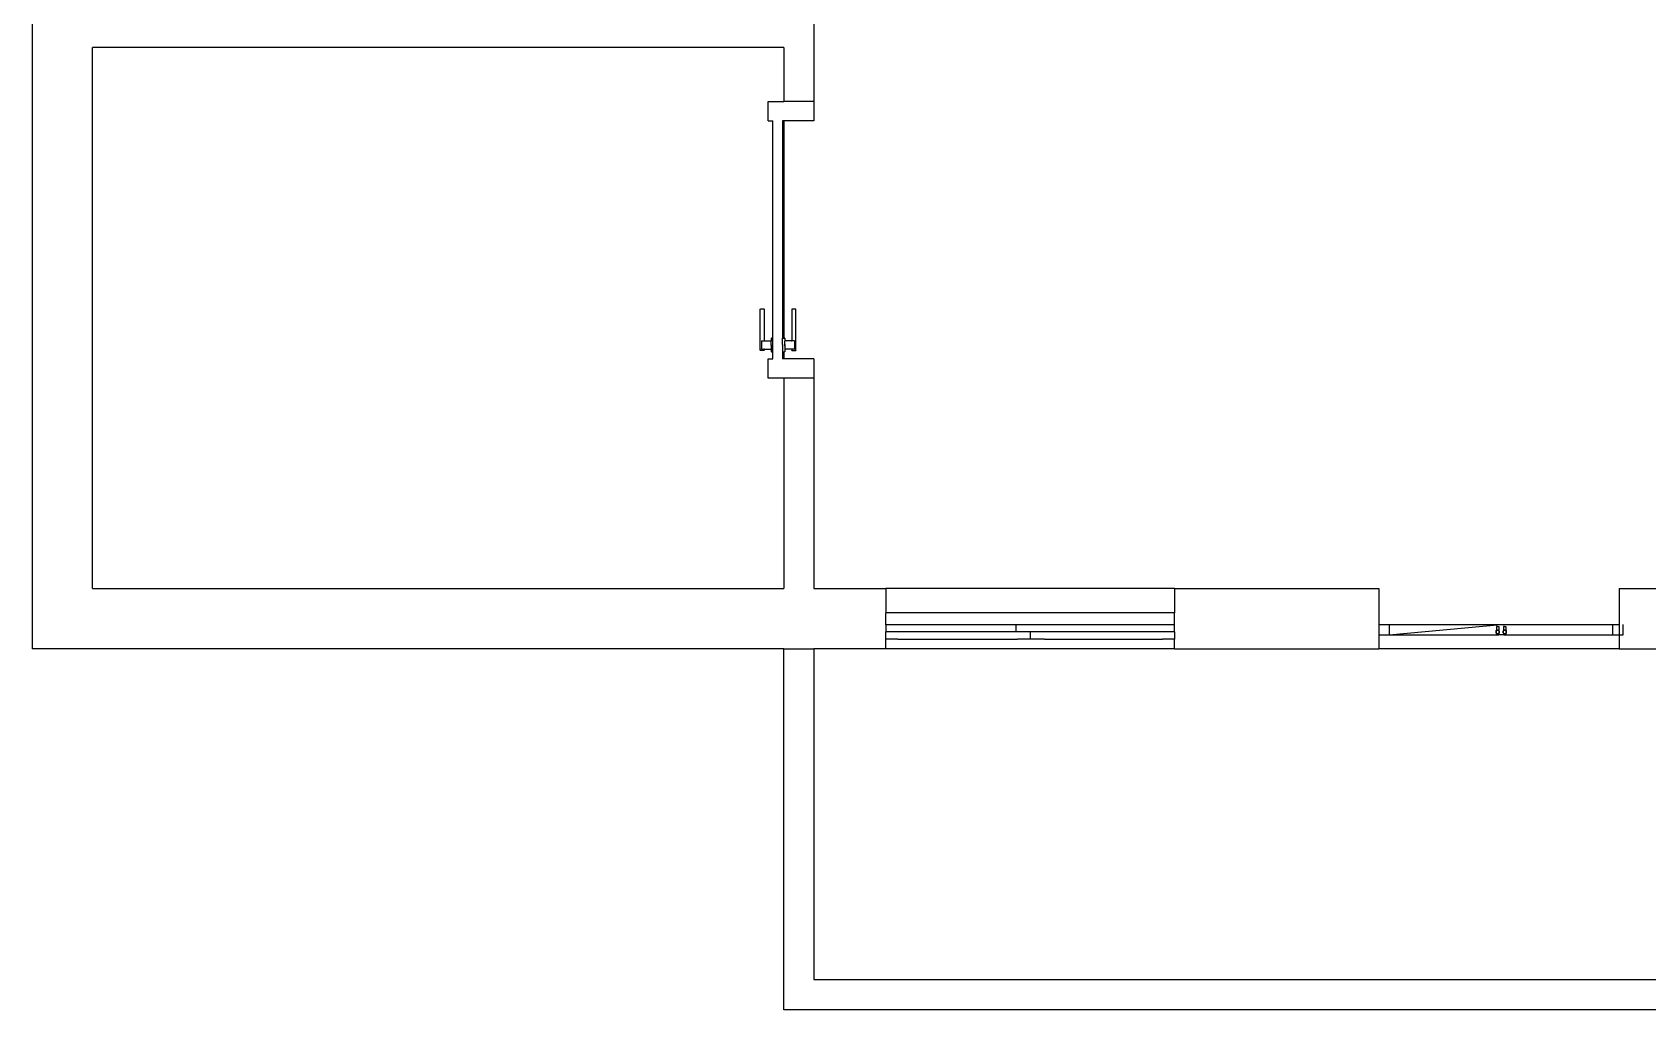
# Model space of a CAD drawing. Header units: millimetres. Extents: x -27866 to 69340, y 57830 to 119705.
# Drawn here: x 10770 to 17488, y 110955 to 115018 of the extents above; entities that cross this region are included whole.
import ezdxf

# ---------------------------------------------------------------- set-up
doc = ezdxf.new("R2010")
doc.units = ezdxf.units.MM
doc.layers.add('SectionCutEdges', color=7, linetype='Continuous')

msp = doc.modelspace()

# ---------------------------------------------------------------- linework, layer by layer
for p, q in [((13894.79975, 114649.89503), (13894.79975, 113747.09912)), ((13796.79214, 113696.5193), (13796.81119, 113866.71929)), ((13796.81119, 113866.71929), (13796.85023, 113867.01693)), ((13796.85023, 113867.01693), (13796.96463, 113867.29428)), ((13796.96463, 113867.29428), (13797.14659, 113867.53243)), ((13797.14659, 113867.53243), (13797.3837, 113867.71516)), ((13797.3837, 113867.71516), (13797.65982, 113867.83001)), ((13797.65982, 113867.83001), (13797.95612, 113867.86917)), ((13797.95612, 113867.86917), (13812.83852, 113867.8675)), ((13812.83852, 113867.8675), (13813.13481, 113867.82828)), ((13813.13481, 113867.82828), (13813.4109, 113867.71336)), ((13813.4109, 113867.71336), (13813.64798, 113867.53058)), ((13813.64798, 113867.53058), (13813.82988, 113867.29239)), ((13813.82988, 113867.29239), (13813.94422, 113867.01502)), ((13813.98319, 113866.71737), (13813.9295, 113735.57819)), ((13813.94422, 113867.01502), (13813.98319, 113866.71737)), ((13928.45659, 113866.69021), (13928.20756, 113735.43637)), ((13928.49601, 113866.9878), (13928.45659, 113866.69021)), ((13928.61075, 113867.26499), (13928.49601, 113866.9878)), ((13928.79301, 113867.5029), (13928.61075, 113867.26499)), ((13929.03035, 113867.68532), (13928.79301, 113867.5029)), ((13929.30661, 113867.79981), (13929.03035, 113867.68532)), ((13929.60296, 113867.83857), (13929.30661, 113867.79981)), ((13944.48535, 113867.81725), (13929.60296, 113867.83857)), ((13944.78159, 113867.77764), (13944.48535, 113867.81725)), ((13945.05754, 113867.66236), (13944.78159, 113867.77764)), ((13945.29438, 113867.47927), (13945.05754, 113867.66236)), ((13945.47599, 113867.24083), (13945.29438, 113867.47927)), ((13945.39569, 113696.46578), (13945.62857, 113866.66561)), ((13945.58997, 113866.96331), (13945.47599, 113867.24083)), ((13945.62857, 113866.66561), (13945.58997, 113866.96331)), ((13842.58967, 113745.96417), (13842.54941, 113734.76182)), ((13842.58967, 113745.96417), (13842.62871, 113746.26181)), ((13842.62871, 113746.26181), (13842.74311, 113746.53915)), ((13842.74311, 113746.53915), (13842.92507, 113746.7773)), ((13842.92507, 113746.7773), (13843.16218, 113746.96003)), ((13843.16218, 113746.96003), (13843.4383, 113747.07489)), ((13843.4383, 113747.07489), (13843.7346, 113747.11404)), ((13849.68967, 113747.11337), (13843.7346, 113747.11404)), ((13889.68967, 113747.09144), (13889.72574, 113747.10639)), ((13889.72574, 113747.10639), (13890.02209, 113747.14515)), ((13890.02209, 113747.14515), (13894.79975, 113747.09912)), ((13894.79975, 113747.09912), (13898.52818, 113747.13297)), ((13894.79975, 113747.09912), (13894.79975, 113746.98424)), ((13894.79975, 113746.98424), (13894.79975, 113746.80148)), ((13894.79975, 113746.80148), (13894.79975, 113746.56331)), ((13894.79975, 113746.56331), (13894.79975, 113746.28595)), ((13894.79975, 113746.28595), (13894.79975, 113745.98831)), ((13898.82442, 113747.09336), (13898.52818, 113747.13297)), ((13899.10036, 113746.97808), (13898.82442, 113747.09336)), ((13899.33721, 113746.79498), (13899.10036, 113746.97808)), ((13899.51881, 113746.55655), (13899.33721, 113746.79498)), ((13899.6328, 113746.27903), (13899.51881, 113746.55655)), ((13899.6714, 113745.98133), (13899.6328, 113746.27903)), ((13899.6714, 113745.98133), (13899.69508, 113734.77893)), ((13796.79214, 113696.5193), (13796.83111, 113696.22165)), ((13796.83111, 113696.22165), (13796.94545, 113695.94428)), ((13796.94545, 113695.94428), (13797.12735, 113695.70609)), ((13797.36443, 113695.5233), (13797.12735, 113695.70609)), ((13797.64052, 113695.40839), (13797.36443, 113695.5233)), ((13797.93681, 113695.36917), (13797.64052, 113695.40839)), ((13812.81921, 113695.3675), (13797.93681, 113695.36917)), ((13802.52039, 113734.46865), (13802.51678, 113702.26865)), ((13802.55576, 113701.97101), (13802.51678, 113702.26865)), ((13802.55943, 113734.76629), (13802.52039, 113734.46865)), ((13802.55576, 113701.97101), (13802.67009, 113701.69364)), ((13802.67382, 113735.04364), (13802.55943, 113734.76629)), ((13802.85199, 113701.45544), (13802.67009, 113701.69364)), ((13802.85578, 113735.28179), (13802.67382, 113735.04364)), ((13803.08907, 113701.27266), (13802.85199, 113701.45544)), ((13803.0929, 113735.46452), (13802.85578, 113735.28179)), ((13803.36516, 113701.15775), (13803.08907, 113701.27266)), ((13803.0929, 113735.46452), (13803.36901, 113735.57937)), ((13803.66145, 113701.11853), (13803.36516, 113701.15775)), ((13803.36901, 113735.57937), (13803.66531, 113735.61853)), ((13803.66145, 113701.11853), (13812.81985, 113701.1175)), ((13803.66531, 113735.61853), (13812.82371, 113735.6175)), ((13813.11551, 113695.40665), (13812.81921, 113695.3675)), ((13813.11615, 113701.11747), (13812.81985, 113701.1175)), ((13812.82371, 113735.6175), (13813.12001, 113735.57828)), ((13813.11551, 113695.40665), (13813.39162, 113695.52151)), ((13813.33576, 113701.15663), (13813.11615, 113701.11747)), ((13813.33961, 113735.57826), (13813.12001, 113735.57828)), ((13813.39226, 113701.15662), (13813.33576, 113701.15663)), ((13813.39611, 113735.57825), (13813.33961, 113735.57826)), ((13813.39162, 113695.52151), (13813.62874, 113695.70424)), ((13813.39226, 113701.15662), (13813.41244, 113701.11744)), ((13813.39611, 113735.57825), (13813.41631, 113735.61743)), ((13813.63321, 113735.57823), (13813.39611, 113735.57825)), ((13813.41244, 113701.11744), (13813.62935, 113701.11741)), ((13813.41631, 113735.61743), (13813.63321, 113735.57823)), ((13813.8107, 113695.94239), (13813.62874, 113695.70424)), ((13813.62935, 113701.11741), (13813.81128, 113701.11739)), ((13813.82036, 113735.5782), (13813.63321, 113735.57823)), ((13813.8107, 113695.94239), (13813.9251, 113696.21974)), ((13813.81128, 113701.11739), (13813.92564, 113701.1277)), ((13813.9295, 113735.57819), (13813.82036, 113735.5782)), ((13813.96414, 113696.51737), (13813.9251, 113696.21974)), ((13813.92564, 113701.1277), (13813.92566, 113701.27145)), ((13813.92564, 113701.1277), (13813.96465, 113701.11737)), ((13813.92564, 113701.1277), (13813.96414, 113696.51737)), ((13813.96468, 113701.34714), (13813.92566, 113701.27145)), ((13813.92568, 113701.4542), (13813.92567, 113701.38967)), ((13813.92567, 113701.38967), (13813.96468, 113701.34714)), ((13813.96471, 113701.66131), (13813.92568, 113701.4542)), ((13813.96475, 113701.96973), (13813.92571, 113701.74407)), ((13813.92571, 113701.74407), (13813.94417, 113701.69238)), ((13813.92944, 113734.99068), (13813.9479, 113735.04238)), ((13813.92944, 113734.99068), (13813.96709, 113734.76502)), ((13813.92947, 113735.28055), (13813.92948, 113735.34508)), ((13813.92947, 113735.28055), (13813.96845, 113735.07344)), ((13813.92948, 113735.34508), (13813.96849, 113735.3876)), ((13813.9295, 113735.57819), (13813.92949, 113735.46331)), ((13813.92949, 113735.46331), (13813.96849, 113735.3876)), ((13813.9295, 113735.57819), (13813.96851, 113735.61737)), ((13813.94417, 113701.69238), (13813.96471, 113701.66131)), ((13813.9479, 113735.04238), (13813.96845, 113735.07344)), ((13813.96465, 113701.11737), (13814.22933, 113701.15653)), ((13813.96468, 113701.34714), (13813.96475, 113701.96973)), ((13813.96475, 113701.96973), (13813.96468, 113701.34714)), ((13813.96709, 113734.76502), (13813.96839, 113734.46737)), ((13813.96839, 113734.46737), (13813.96849, 113735.3876)), ((13813.96849, 113735.3876), (13813.96839, 113734.46737)), ((13814.00743, 113734.76501), (13813.96839, 113734.46737)), ((13813.96851, 113735.61737), (13814.23319, 113735.57816)), ((13814.11809, 113701.69236), (13814.00375, 113701.96973)), ((13814.12182, 113735.04236), (13814.00743, 113734.76501)), ((13814.24956, 113701.45417), (13814.11809, 113701.69236)), ((13814.25335, 113735.28051), (13814.12182, 113735.04236)), ((13814.22933, 113701.15653), (13814.43884, 113701.11732)), ((13814.23319, 113735.57816), (13814.44271, 113735.61732)), ((13814.29999, 113701.45416), (13814.24956, 113701.45417)), ((13814.30378, 113735.28051), (13814.25335, 113735.28051)), ((13814.47856, 113701.27139), (13814.29999, 113701.45416)), ((13814.48238, 113735.46324), (13814.30378, 113735.28051)), ((13814.54611, 113701.15649), (13814.43884, 113701.11732)), ((13814.54996, 113735.57812), (13814.44271, 113735.61732)), ((13814.53707, 113701.27138), (13814.47856, 113701.27139)), ((13814.5409, 113735.46324), (13814.48238, 113735.46324)), ((13814.74524, 113701.15647), (13814.53707, 113701.27138)), ((13814.74909, 113735.5781), (13814.5409, 113735.46324)), ((13814.74524, 113701.15647), (13814.54611, 113701.15649)), ((13814.74909, 113735.5781), (13814.54996, 113735.57812)), ((13814.81316, 113701.15646), (13814.74524, 113701.15647)), ((13814.74524, 113701.15647), (13814.8027, 113701.11728)), ((13814.74909, 113735.5781), (13814.80657, 113735.61728)), ((13814.81701, 113735.57809), (13814.74909, 113735.5781)), ((13814.8027, 113701.11728), (13815.03144, 113701.11725)), ((13814.80657, 113735.61728), (13815.0353, 113735.61725)), ((13815.03144, 113701.11725), (13814.81316, 113701.15646)), ((13815.0353, 113735.61725), (13814.81701, 113735.57809)), ((13815.03144, 113701.11725), (13841.43985, 113701.1143)), ((13815.0353, 113735.61725), (13841.44371, 113735.6143)), ((13841.73615, 113701.15345), (13841.43985, 113701.1143)), ((13841.74001, 113735.57508), (13841.44371, 113735.6143)), ((13842.01227, 113701.2683), (13841.73615, 113701.15345)), ((13842.0161, 113735.46016), (13841.74001, 113735.57508)), ((13842.24938, 113701.45103), (13842.01227, 113701.2683)), ((13842.25317, 113735.27738), (13842.0161, 113735.46016)), ((13842.43134, 113701.68919), (13842.24938, 113701.45103)), ((13842.25317, 113735.27738), (13842.43508, 113735.03919)), ((13842.54574, 113701.96653), (13842.43134, 113701.68919)), ((13842.43508, 113735.03919), (13842.54941, 113734.76182)), ((13842.58478, 113702.26417), (13842.54574, 113701.96653)), ((13842.54574, 113701.96653), (13842.58349, 113690.76417)), ((13842.54941, 113734.76182), (13842.58838, 113734.46417)), ((13842.58349, 113690.76417), (13842.62247, 113690.46652)), ((13842.58599, 113713.07821), (13842.58478, 113702.26417)), ((13842.62501, 113713.19931), (13842.58599, 113713.07821)), ((13842.58605, 113713.62491), (13842.62509, 113713.8849)), ((13842.58605, 113713.62491), (13842.62503, 113713.36819)), ((13842.62518, 113714.70686), (13842.58615, 113714.49458)), ((13842.58615, 113714.49458), (13842.62509, 113713.8849)), ((13842.58628, 113715.62796), (13842.6253, 113715.77806)), ((13842.62518, 113714.70686), (13842.58628, 113715.62796)), ((13842.58642, 113716.9478), (13842.62544, 113717.0255)), ((13842.58642, 113716.9478), (13842.6253, 113715.77806)), ((13842.58658, 113718.36417), (13842.62574, 113719.70283)), ((13842.58658, 113718.36417), (13842.62544, 113717.0255)), ((13842.62588, 113720.95027), (13842.58674, 113719.78054)), ((13842.58674, 113719.78054), (13842.62574, 113719.70283)), ((13842.626, 113722.02147), (13842.58689, 113721.10038)), ((13842.62588, 113720.95027), (13842.58689, 113721.10038)), ((13842.58702, 113722.23376), (13842.62609, 113722.84343)), ((13842.626, 113722.02147), (13842.58702, 113722.23376)), ((13842.58711, 113723.10343), (13842.62615, 113723.36014)), ((13842.58711, 113723.10343), (13842.62609, 113722.84343)), ((13842.58717, 113723.65012), (13842.58838, 113734.46417)), ((13842.58717, 113723.65012), (13842.62617, 113723.52902)), ((13842.7368, 113690.18915), (13842.62247, 113690.46652)), ((13842.73941, 113713.47665), (13842.62501, 113713.19931)), ((13842.62503, 113713.36819), (13842.62501, 113713.19931)), ((13842.62617, 113723.52902), (13842.62615, 113723.36014)), ((13842.62617, 113723.52902), (13842.7405, 113723.25165)), ((13842.7368, 113690.18915), (13842.91871, 113689.95096)), ((13842.92137, 113713.7148), (13842.73941, 113713.47665)), ((13842.7405, 113723.25165), (13842.92241, 113723.01346)), ((13842.91871, 113689.95096), (13843.15578, 113689.76818)), ((13843.15848, 113713.89753), (13842.92137, 113713.7148)), ((13842.92241, 113723.01346), (13843.15948, 113722.83068)), ((13843.15578, 113689.76818), (13843.43187, 113689.65326)), ((13843.4346, 113714.01239), (13843.15848, 113713.89753)), ((13843.15948, 113722.83068), (13843.43557, 113722.71576)), ((13843.43187, 113689.65326), (13843.72816, 113689.61404)), ((13843.7309, 113714.05154), (13843.4346, 113714.01239)), ((13843.43557, 113722.71576), (13843.73187, 113722.67654)), ((13849.68324, 113689.61337), (13843.72816, 113689.61404)), ((13889.94342, 113689.64521), (13889.68325, 113689.68477)), ((13889.68597, 113714.04464), (13889.97685, 113714.08268)), ((13889.98866, 113722.70768), (13889.69241, 113722.74729)), ((13889.94342, 113689.64521), (13894.79975, 113689.67744)), ((13894.79975, 113690.78825), (13894.79975, 113690.49061)), ((13894.79975, 113690.49061), (13894.79975, 113690.21325)), ((13894.79975, 113690.21325), (13894.79975, 113689.97508)), ((13894.79975, 113689.97508), (13894.79975, 113689.79232)), ((13894.79975, 113689.79232), (13894.79975, 113689.67744)), ((13894.79975, 113689.67744), (13898.4495, 113689.63302)), ((13894.79975, 113689.67744), (13894.79975, 113660.89503)), ((13898.74585, 113689.67178), (13898.4495, 113689.63302)), ((13898.48294, 113714.0705), (13898.77918, 113714.03089)), ((13898.79109, 113722.73425), (13898.49474, 113722.69549)), ((13899.02211, 113689.78627), (13898.74585, 113689.67178)), ((13898.77918, 113714.03089), (13899.05513, 113713.91561)), ((13899.06735, 113722.84874), (13898.79109, 113722.73425)), ((13899.25946, 113689.96869), (13899.02211, 113689.78627)), ((13899.05513, 113713.91561), (13899.29197, 113713.73251)), ((13899.30469, 113723.03116), (13899.06735, 113722.84874)), ((13899.44171, 113690.2066), (13899.25946, 113689.96869)), ((13899.29197, 113713.73251), (13899.47357, 113713.49408)), ((13899.48695, 113723.26907), (13899.30469, 113723.03116)), ((13899.44171, 113690.2066), (13899.55646, 113690.4838)), ((13899.47357, 113713.49408), (13899.58756, 113713.21656)), ((13899.6017, 113723.54626), (13899.48695, 113723.26907)), ((13899.59587, 113690.78138), (13899.55646, 113690.4838)), ((13899.58779, 113713.38544), (13899.58756, 113713.21656)), ((13899.58756, 113713.21656), (13899.6264, 113713.09541)), ((13899.62715, 113713.6421), (13899.58779, 113713.38544)), ((13899.62834, 113714.51177), (13899.5885, 113713.90215)), ((13899.62715, 113713.6421), (13899.5885, 113713.90215)), ((13899.58962, 113714.72411), (13899.62989, 113715.64515)), ((13899.58962, 113714.72411), (13899.62834, 113714.51177)), ((13899.6317, 113716.96499), (13899.59109, 113715.79531)), ((13899.62989, 113715.64515), (13899.59109, 113715.79531)), ((13899.5928, 113717.04275), (13899.59463, 113718.38141)), ((13899.63364, 113718.38136), (13899.5928, 113717.04275)), ((13899.6317, 113716.96499), (13899.5928, 113717.04275)), ((13899.59646, 113719.72008), (13899.59463, 113718.38141)), ((13899.65021, 113701.98367), (13899.59587, 113690.78138)), ((13899.63557, 113719.79772), (13899.59646, 113719.72008)), ((13899.63364, 113718.38136), (13899.59646, 113719.72008)), ((13899.59817, 113720.96752), (13899.63738, 113721.11756)), ((13899.59817, 113720.96752), (13899.63557, 113719.79772)), ((13899.59963, 113722.03871), (13899.63893, 113722.25094)), ((13899.59963, 113722.03871), (13899.63738, 113721.11756)), ((13899.64012, 113723.12061), (13899.60076, 113722.86068)), ((13899.63893, 113722.25094), (13899.60076, 113722.86068)), ((13899.6017, 113723.54626), (13899.60146, 113723.37738)), ((13899.64012, 113723.12061), (13899.60146, 113723.37738)), ((13899.64087, 113723.66731), (13899.6017, 113723.54626)), ((13899.6264, 113713.09541), (13899.61161, 113702.28137)), ((13899.61161, 113702.28137), (13899.65021, 113701.98367)), ((13899.64087, 113723.66731), (13899.65567, 113734.48134)), ((13899.65021, 113701.98367), (13899.76419, 113701.70615)), ((13899.69508, 113734.77893), (13899.65567, 113734.48134)), ((13899.80983, 113735.05612), (13899.69508, 113734.77893)), ((13899.76419, 113701.70615), (13899.9458, 113701.46772)), ((13899.99208, 113735.29403), (13899.80983, 113735.05612)), ((13899.9458, 113701.46772), (13900.18264, 113701.28462)), ((13899.99208, 113735.29403), (13900.22943, 113735.47645)), ((13900.18264, 113701.28462), (13900.45859, 113701.16934)), ((13900.22943, 113735.47645), (13900.50569, 113735.59094)), ((13900.45859, 113701.16934), (13900.75483, 113701.12973)), ((13900.50569, 113735.59094), (13900.80204, 113735.6297)), ((13927.16322, 113701.0919), (13900.75483, 113701.12973)), ((13927.21043, 113735.59187), (13900.80204, 113735.6297)), ((13927.16322, 113701.0919), (13927.38156, 113701.13078)), ((13927.39195, 113701.09158), (13927.16322, 113701.0919)), ((13927.43916, 113735.59154), (13927.21043, 113735.59187)), ((13927.21043, 113735.59187), (13927.42865, 113735.55237)), ((13927.38156, 113701.13078), (13927.44948, 113701.13068)), ((13927.44948, 113701.13068), (13927.39195, 113701.09158)), ((13927.42865, 113735.55237), (13927.49657, 113735.55227)), ((13927.49657, 113735.55227), (13927.43916, 113735.59154)), ((13927.44948, 113701.13068), (13927.65782, 113701.24527)), ((13927.44948, 113701.13068), (13927.64861, 113701.13039)), ((13927.49657, 113735.55227), (13927.69571, 113735.55199)), ((13927.49657, 113735.55227), (13927.7046, 113735.43709)), ((13927.64861, 113701.13039), (13927.75581, 113701.09105)), ((13927.65782, 113701.24527), (13927.71633, 113701.24518)), ((13927.69571, 113735.55199), (13927.80302, 113735.59102)), ((13927.7046, 113735.43709), (13927.76311, 113735.43701)), ((13927.71633, 113701.24518), (13927.89516, 113701.42768)), ((13927.96538, 113701.12994), (13927.75581, 113701.09105)), ((13927.76311, 113735.43701), (13927.94145, 113735.25399)), ((13928.01248, 113735.55154), (13927.80302, 113735.59102)), ((13927.89516, 113701.42768), (13927.9456, 113701.42761)), ((13927.94145, 113735.25399), (13927.99188, 113735.25392)), ((13927.9456, 113701.42761), (13928.07742, 113701.66559)), ((13927.96538, 113701.12994), (13928.23001, 113701.09038)), ((13927.99188, 113735.25392), (13928.12305, 113735.01556)), ((13928.01248, 113735.55154), (13928.27721, 113735.59034)), ((13928.07742, 113701.66559), (13928.19216, 113701.94279)), ((13928.12305, 113735.01556), (13928.23704, 113734.73804)), ((13928.20756, 113735.43637), (13928.23704, 113734.73804)), ((13928.23001, 113701.09038), (13928.22371, 113696.49038)), ((13928.22371, 113696.49038), (13928.26231, 113696.19268)), ((13928.23001, 113701.09038), (13928.23022, 113701.24445)), ((13928.37821, 113701.12935), (13928.23001, 113701.09038)), ((13928.23032, 113701.32015), (13928.23022, 113701.24445)), ((13928.23032, 113701.32015), (13928.23117, 113701.94273)), ((13928.23117, 113701.94273), (13928.23032, 113701.32015)), ((13928.26939, 113701.36261), (13928.23032, 113701.32015)), ((13928.23075, 113701.63431), (13928.23047, 113701.4272)), ((13928.23047, 113701.4272), (13928.26939, 113701.36261)), ((13928.25134, 113701.66535), (13928.23075, 113701.63431)), ((13928.23117, 113701.94273), (13928.26987, 113701.71701)), ((13928.23704, 113734.73804), (13928.27564, 113734.44034)), ((13928.26987, 113701.71701), (13928.25134, 113701.66535)), ((13928.3763, 113695.91516), (13928.26231, 113696.19268)), ((13928.27564, 113734.44034), (13928.2769, 113735.36057)), ((13928.2769, 113735.36057), (13928.27564, 113734.44034)), ((13928.31622, 113735.59029), (13928.27721, 113735.59034)), ((13928.42531, 113735.55094), (13928.31622, 113735.59029)), ((13928.3763, 113695.91516), (13928.5579, 113695.67673)), ((13928.37821, 113701.12935), (13928.56531, 113701.0899)), ((13928.42531, 113735.55094), (13928.61251, 113735.58986)), ((13928.79475, 113695.49363), (13928.5579, 113695.67673)), ((13928.56531, 113701.0899), (13928.78221, 113701.08958)), ((13928.61251, 113735.58986), (13928.82942, 113735.58955)), ((13928.80246, 113701.12874), (13928.78221, 113701.08958)), ((13929.07069, 113695.37835), (13928.79475, 113695.49363)), ((13928.85895, 113701.12866), (13928.80246, 113701.12874)), ((13928.84956, 113735.55034), (13928.82942, 113735.58955)), ((13928.90605, 113735.55026), (13928.84956, 113735.55034)), ((13928.85895, 113701.12866), (13929.07851, 113701.08916)), ((13928.90605, 113735.55026), (13929.12571, 113735.58913)), ((13929.07069, 113695.37835), (13929.36694, 113695.33874)), ((13929.3748, 113701.08874), (13929.07851, 113701.08916)), ((13929.42201, 113735.5887), (13929.12571, 113735.58913)), ((13929.36694, 113695.33874), (13944.24932, 113695.31742)), ((13938.5332, 113701.07562), (13929.3748, 113701.08874)), ((13938.5804, 113735.57558), (13929.42201, 113735.5887)), ((13938.5332, 113701.07562), (13938.82954, 113701.11438)), ((13938.87664, 113735.53597), (13938.5804, 113735.57558)), ((13938.82954, 113701.11438), (13939.10581, 113701.22887)), ((13939.15259, 113735.42069), (13938.87664, 113735.53597)), ((13939.10581, 113701.22887), (13939.34315, 113701.41128)), ((13939.15259, 113735.42069), (13939.38943, 113735.2376)), ((13939.34315, 113701.41128), (13939.52541, 113701.6492)), ((13939.38943, 113735.2376), (13939.57104, 113734.99916)), ((13939.64015, 113701.92639), (13939.52541, 113701.6492)), ((13939.57104, 113734.99916), (13939.68503, 113734.72164)), ((13939.64015, 113701.92639), (13939.67957, 113702.22398)), ((13939.72363, 113734.42394), (13939.67957, 113702.22398)), ((13939.68503, 113734.72164), (13939.72363, 113734.42394)), ((13944.24932, 113695.31742), (13944.54567, 113695.35618)), ((13944.54567, 113695.35618), (13944.82193, 113695.47067)), ((13944.82193, 113695.47067), (13945.05928, 113695.65309)), ((13945.24153, 113695.891), (13945.05928, 113695.65309)), ((13945.35628, 113696.1682), (13945.24153, 113695.891)), ((13945.39569, 113696.46578), (13945.35628, 113696.1682)), ((15519.79975, 112705.38105), (14319.79975, 112705.38105)), ((15519.79975, 112605.38105), (14319.79975, 112605.38105)), ((15519.79975, 112555.38105), (14859.79975, 112555.38105)), ((16369.79975, 112556.98105), (16413.48775, 112556.98105)), ((16413.48775, 112556.98105), (16877.67275, 112556.98105)), ((16413.48775, 112556.98105), (16413.48775, 112513.29305)), ((16413.48775, 112513.29305), (16877.67275, 112556.98105)), ((16858.35116, 112531.06666), (16857.07498, 112529.40351)), ((16859.32579, 112531.81452), (16858.35116, 112531.06666)), ((16859.32579, 112548.23492), (16859.48607, 112548.23492)), ((16859.32579, 112548.23492), (16859.32579, 112531.81452)), ((16859.48607, 112531.93751), (16859.32579, 112531.81452)), ((16859.32579, 112531.81452), (16859.32579, 112530.17643)), ((16859.95597, 112548.23492), (16859.48607, 112548.23492)), ((16859.95597, 112532.29808), (16859.48607, 112531.93751)), ((16859.95597, 112548.23492), (16860.70348, 112548.23492)), ((16860.01431, 112532.34284), (16859.95597, 112532.29808)), ((16860.70348, 112532.6283), (16860.01431, 112532.34284)), ((16860.70348, 112548.23492), (16861.67765, 112548.23492)), ((16861.67765, 112533.03182), (16860.70348, 112532.6283)), ((16861.67765, 112548.23492), (16862.81209, 112548.23492)), ((16861.95108, 112533.14508), (16861.67765, 112533.03182)), ((16862.81209, 112533.25843), (16861.95108, 112533.14508)), ((16864.0295, 112548.23492), (16862.81209, 112548.23492)), ((16864.0295, 112533.41871), (16862.81209, 112533.25843)), ((16865.24691, 112548.23492), (16864.0295, 112548.23492)), ((16865.24691, 112533.25843), (16864.0295, 112533.41871)), ((16865.24691, 112548.23492), (16866.38136, 112548.23492)), ((16866.10792, 112533.14508), (16865.24691, 112533.25843)), ((16866.38136, 112533.03182), (16866.10792, 112533.14508)), ((16866.38136, 112548.23492), (16867.35553, 112548.23492)), ((16867.35553, 112532.6283), (16866.38136, 112533.03182)), ((16867.35553, 112548.23492), (16868.10304, 112548.23492)), ((16868.0447, 112532.34284), (16867.35553, 112532.6283)), ((16868.10304, 112532.29808), (16868.0447, 112532.34284)), ((16868.10304, 112548.23492), (16868.57294, 112548.23492)), ((16868.57294, 112531.93751), (16868.10304, 112532.29808)), ((16868.73322, 112548.23492), (16868.57294, 112548.23492)), ((16868.73322, 112531.81452), (16868.57294, 112531.93751)), ((16868.73322, 112548.23492), (16868.73322, 112531.81452)), ((16869.70785, 112531.06666), (16868.73322, 112531.81452)), ((16868.73322, 112531.81452), (16868.73322, 112530.17643)), ((16870.98403, 112529.40351), (16869.70785, 112531.06666)), ((16877.67275, 112556.98105), (17341.85775, 112556.98105)), ((16887.69905, 112531.06666), (16886.42287, 112529.40351)), ((16888.67368, 112531.81452), (16887.69905, 112531.06666)), ((16888.67368, 112548.23492), (16888.83396, 112548.23492)), ((16888.67368, 112548.23492), (16888.67368, 112531.81452)), ((16888.83396, 112531.93751), (16888.67368, 112531.81452)), ((16888.67368, 112531.81452), (16888.67368, 112530.17643)), ((16889.30386, 112548.23492), (16888.83396, 112548.23492)), ((16889.30386, 112532.29808), (16888.83396, 112531.93751)), ((16889.30386, 112548.23492), (16890.05137, 112548.23492)), ((16889.3622, 112532.34284), (16889.30386, 112532.29808)), ((16890.05137, 112532.6283), (16889.3622, 112532.34284)), ((16890.05137, 112548.23492), (16891.02554, 112548.23492)), ((16891.02554, 112533.03182), (16890.05137, 112532.6283)), ((16891.02554, 112548.23492), (16892.15998, 112548.23492)), ((16891.29897, 112533.14508), (16891.02554, 112533.03182)), ((16892.15998, 112533.25843), (16891.29897, 112533.14508)), ((16893.37739, 112548.23492), (16892.15998, 112548.23492)), ((16893.37739, 112533.41871), (16892.15998, 112533.25843)), ((16894.5948, 112548.23492), (16893.37739, 112548.23492)), ((16894.5948, 112533.25843), (16893.37739, 112533.41871)), ((16894.5948, 112548.23492), (16895.72925, 112548.23492)), ((16895.45581, 112533.14508), (16894.5948, 112533.25843)), ((16895.72925, 112533.03182), (16895.45581, 112533.14508)), ((16895.72925, 112548.23492), (16896.70342, 112548.23492)), ((16896.70342, 112532.6283), (16895.72925, 112533.03182)), ((16896.70342, 112548.23492), (16897.45093, 112548.23492)), ((16897.39259, 112532.34284), (16896.70342, 112532.6283)), ((16897.45093, 112532.29808), (16897.39259, 112532.34284)), ((16897.45093, 112548.23492), (16897.92083, 112548.23492)), ((16897.92083, 112531.93751), (16897.45093, 112532.29808)), ((16898.08111, 112548.23492), (16897.92083, 112548.23492)), ((16898.08111, 112531.81452), (16897.92083, 112531.93751)), ((16898.08111, 112548.23492), (16898.08111, 112531.81452)), ((16899.05574, 112531.06666), (16898.08111, 112531.81452)), ((16898.08111, 112531.81452), (16898.08111, 112530.17643)), ((16900.33192, 112529.40351), (16899.05574, 112531.06666)), ((17341.85775, 112556.98105), (17369.79975, 112556.98105)), ((17341.85775, 112556.98105), (17341.85775, 112513.29305)), ((17385.54575, 112513.29305), (17385.54575, 112556.98105)), ((14859.79975, 112525.38105), (14319.79975, 112525.38105)), ((14369.79975, 112495.38105), (14867.01089, 112495.38105)), ((14979.79975, 112495.38105), (15469.79975, 112495.38105)), ((16856.27274, 112527.46673), (16855.99911, 112525.38831)), ((16855.99911, 112525.38831), (16856.27274, 112523.3099)), ((16857.07498, 112529.40351), (16856.27274, 112527.46673)), ((16856.27274, 112523.3099), (16857.07498, 112521.37312)), ((16857.07498, 112521.37312), (16858.35116, 112519.70997)), ((16858.35116, 112519.70997), (16859.32579, 112518.9621)), ((16859.32579, 112520.6002), (16859.32579, 112518.9621)), ((16859.32579, 112518.9621), (16859.32579, 112513.29305)), ((16859.32579, 112518.9621), (16859.48607, 112518.83912)), ((16859.48607, 112518.83912), (16859.95597, 112518.47855)), ((16859.95597, 112518.47855), (16860.01431, 112518.43379)), ((16860.01431, 112518.43379), (16860.70348, 112518.14832)), ((16860.70348, 112518.14832), (16861.67765, 112517.74481)), ((16861.67765, 112517.74481), (16861.95108, 112517.63155)), ((16861.95108, 112517.63155), (16862.81209, 112517.51819)), ((16862.81209, 112517.51819), (16864.0295, 112517.35792)), ((16864.0295, 112517.35792), (16865.24691, 112517.51819)), ((16865.24691, 112517.51819), (16866.10792, 112517.63155)), ((16866.10792, 112517.63155), (16866.38136, 112517.74481)), ((16866.38136, 112517.74481), (16867.35553, 112518.14832)), ((16867.35553, 112518.14832), (16868.0447, 112518.43379)), ((16868.0447, 112518.43379), (16868.10304, 112518.47855)), ((16868.10304, 112518.47855), (16868.57294, 112518.83912)), ((16868.57294, 112518.83912), (16868.73322, 112518.9621)), ((16868.73322, 112520.6002), (16868.73322, 112518.9621)), ((16868.73322, 112518.9621), (16869.70785, 112519.70997)), ((16868.73322, 112518.9621), (16868.73322, 112513.29305)), ((16869.70785, 112519.70997), (16870.98403, 112521.37312)), ((16871.78627, 112527.46673), (16870.98403, 112529.40351)), ((16870.98403, 112521.37312), (16871.78627, 112523.3099)), ((16872.0599, 112525.38831), (16871.78627, 112527.46673)), ((16871.78627, 112523.3099), (16872.0599, 112525.38831)), ((16885.62063, 112527.46673), (16885.347, 112525.38831)), ((16885.347, 112525.38831), (16885.62063, 112523.3099)), ((16886.42287, 112529.40351), (16885.62063, 112527.46673)), ((16885.62063, 112523.3099), (16886.42287, 112521.37312)), ((16886.42287, 112521.37312), (16887.69905, 112519.70997)), ((16887.69905, 112519.70997), (16888.67368, 112518.9621)), ((16888.67368, 112520.6002), (16888.67368, 112518.9621)), ((16888.67368, 112518.9621), (16888.67368, 112513.29305)), ((16888.67368, 112518.9621), (16888.83396, 112518.83912)), ((16888.83396, 112518.83912), (16889.30386, 112518.47855)), ((16889.30386, 112518.47855), (16889.3622, 112518.43379)), ((16889.3622, 112518.43379), (16890.05137, 112518.14832)), ((16890.05137, 112518.14832), (16891.02554, 112517.74481)), ((16891.02554, 112517.74481), (16891.29897, 112517.63155)), ((16891.29897, 112517.63155), (16892.15998, 112517.51819)), ((16892.15998, 112517.51819), (16893.37739, 112517.35792)), ((16893.37739, 112517.35792), (16894.5948, 112517.51819)), ((16894.5948, 112517.51819), (16895.45581, 112517.63155)), ((16895.45581, 112517.63155), (16895.72925, 112517.74481)), ((16895.72925, 112517.74481), (16896.70342, 112518.14832)), ((16896.70342, 112518.14832), (16897.39259, 112518.43379)), ((16897.39259, 112518.43379), (16897.45093, 112518.47855)), ((16897.45093, 112518.47855), (16897.92083, 112518.83912)), ((16897.92083, 112518.83912), (16898.08111, 112518.9621)), ((16898.08111, 112520.6002), (16898.08111, 112518.9621)), ((16898.08111, 112518.9621), (16899.05574, 112519.70997)), ((16898.08111, 112518.9621), (16898.08111, 112513.29305)), ((16899.05574, 112519.70997), (16900.33192, 112521.37312)), ((16901.13416, 112527.46673), (16900.33192, 112529.40351)), ((16900.33192, 112521.37312), (16901.13416, 112523.3099)), ((16901.40779, 112525.38831), (16901.13416, 112527.46673)), ((16901.13416, 112523.3099), (16901.40779, 112525.38831)), ((17369.79975, 112513.29305), (17385.54575, 112513.29305)), ((13894.79975, 110955.38105), (13894.79975, 112455.38105)), ((14019.79975, 112455.38105), (14019.79975, 111080.38105)), ((15519.79975, 112455.38105), (14319.79975, 112455.38105)), ((17369.79975, 112455.38105), (16369.79975, 112455.38105)), ((14019.79975, 111080.38105), (17769.79975, 111080.38105)), ((17894.79975, 110955.38105), (13894.79975, 110955.38105))]:
    msp.add_line(p, q)
at = {"layer": 'SectionCutEdges'}
for p, q in [((10769.79975, 117255.38105), (10769.79975, 112455.38105)), ((14019.79975, 115305.38105), (14019.79975, 114730.38105)), ((11019.79975, 112705.38105), (11019.79975, 114955.38105)), ((13894.79975, 114955.38105), (11019.79975, 114955.38105)), ((13894.79975, 114955.38105), (13894.79975, 114730.39503)), ((13829.79074, 114649.90231), (13829.79975, 114730.40231)), ((13829.79975, 114730.40231), (13894.79975, 114730.39503)), ((14019.79975, 114730.38105), (13894.79975, 114730.39503)), ((14019.79975, 114730.38105), (14019.79074, 114649.88104)), ((13829.79074, 114649.90231), (13849.79074, 114649.90007)), ((13849.68967, 113747.11337), (13849.79074, 114649.90007)), ((13889.79074, 114649.89559), (13889.68967, 113747.09144)), ((13894.79975, 114649.89503), (13889.79074, 114649.89559)), ((14019.79074, 114649.88104), (13894.79975, 114649.89503)), ((13849.68337, 113690.76337), (13849.68955, 113745.96337)), ((13849.68955, 113745.96337), (13849.68958, 113746.26102)), ((13849.68958, 113746.26102), (13849.68961, 113746.53837)), ((13849.68961, 113746.53837), (13849.68964, 113746.77655)), ((13849.68964, 113746.77655), (13849.68966, 113746.9593)), ((13849.68966, 113746.9593), (13849.68967, 113747.07419)), ((13849.68967, 113747.07419), (13849.68967, 113747.11337)), ((13889.68961, 113746.57063), (13889.68959, 113746.32852)), ((13889.68959, 113746.32852), (13889.72463, 113746.29322)), ((13889.68964, 113746.8088), (13889.68961, 113746.57063)), ((13889.68966, 113746.99156), (13889.68964, 113746.8088)), ((13889.68967, 113747.09144), (13889.68966, 113746.99156)), ((13889.69241, 113722.74729), (13889.72463, 113746.29322)), ((13849.68002, 113660.90008), (13849.68324, 113689.61337)), ((13849.68324, 113689.65256), (13849.68325, 113689.76745)), ((13849.68324, 113689.61337), (13849.68324, 113689.65256)), ((13849.68325, 113689.76745), (13849.68327, 113689.9502)), ((13849.68327, 113689.9502), (13849.6833, 113690.18837)), ((13849.6833, 113690.18837), (13849.68333, 113690.46573)), ((13849.68333, 113690.46573), (13849.68337, 113690.76337)), ((13889.68325, 113689.68477), (13889.68002, 113660.89561)), ((13889.68326, 113689.79965), (13889.68325, 113689.68477)), ((13889.68328, 113689.98241), (13889.68326, 113689.79965)), ((13889.68331, 113690.22058), (13889.68328, 113689.98241)), ((13889.68334, 113690.49794), (13889.68331, 113690.22058)), ((13889.68597, 113714.04464), (13889.68334, 113690.5331)), ((13889.68334, 113690.5331), (13889.68334, 113690.49794)), ((13889.68599, 113714.19255), (13889.68597, 113714.04464)), ((13889.68604, 113714.62719), (13889.68599, 113714.19255)), ((13889.68611, 113715.31862), (13889.68604, 113714.62719)), ((13889.68622, 113716.21977), (13889.68611, 113715.31862)), ((13889.68633, 113717.26927), (13889.68622, 113716.21977)), ((13889.68646, 113718.3956), (13889.68633, 113717.26927)), ((13889.68646, 113718.3956), (13889.688, 113719.52199)), ((13889.68944, 113720.57161), (13889.688, 113719.52199)), ((13889.68944, 113720.57161), (13889.69067, 113721.47295)), ((13889.69162, 113722.16456), (13889.69067, 113721.47295)), ((13889.69162, 113722.16456), (13889.69221, 113722.59933)), ((13889.69221, 113722.59933), (13889.69241, 113722.74729)), ((13829.67101, 113580.40232), (13829.68002, 113660.90232)), ((13829.68002, 113660.90232), (13849.68002, 113660.90008)), ((13894.79975, 113660.89503), (13889.68002, 113660.89561)), ((14019.68002, 113660.88105), (13894.79975, 113660.89503)), ((14019.68002, 113660.88105), (14019.79975, 113580.38105)), ((13894.79975, 113580.38105), (13829.67101, 113580.40232)), ((14019.79975, 113580.38105), (13894.79975, 113580.38105)), ((13894.79975, 113580.38105), (13894.79975, 112705.38105)), ((14019.79975, 113580.38105), (14019.79975, 112705.38105)), ((11019.79975, 112705.38105), (13894.79975, 112705.38105)), ((14019.79975, 112705.38105), (14319.79975, 112705.38105)), ((14319.79975, 112705.38105), (14319.79975, 112605.38105)), ((15519.79975, 112705.38105), (16369.79975, 112705.38105)), ((15519.79975, 112705.38105), (15519.79975, 112605.38105)), ((16369.79975, 112705.38105), (16369.79975, 112556.98105)), ((17369.79975, 112705.38105), (17769.79975, 112705.38105)), ((17369.79975, 112705.38105), (17369.79975, 112556.98105)), ((14319.79975, 112555.38105), (14319.79975, 112605.38105)), ((15519.79975, 112555.38105), (15519.79975, 112605.38105)), ((14319.79975, 112555.38105), (14319.79975, 112525.38105)), ((14859.79975, 112555.38105), (14319.79975, 112555.38105)), ((14859.79975, 112555.38105), (14859.79975, 112525.38105)), ((15519.79975, 112525.38105), (15519.79975, 112555.38105)), ((16369.79975, 112556.98105), (16369.79975, 112513.29305)), ((16859.95597, 112530.65998), (16859.48607, 112530.29941)), ((16860.66971, 112531.20765), (16859.95597, 112530.65998)), ((16860.70348, 112531.22164), (16860.66971, 112531.20765)), ((16861.67765, 112531.62515), (16860.70348, 112531.22164)), ((16862.29034, 112531.87894), (16861.67765, 112531.62515)), ((16862.81209, 112531.94763), (16862.29034, 112531.87894)), ((16864.0295, 112532.1079), (16862.81209, 112531.94763)), ((16865.24691, 112531.94763), (16864.0295, 112532.1079)), ((16865.76866, 112531.87894), (16865.24691, 112531.94763)), ((16866.38136, 112531.62515), (16865.76866, 112531.87894)), ((16867.35553, 112531.22164), (16866.38136, 112531.62515)), ((16867.3893, 112531.20765), (16867.35553, 112531.22164)), ((16868.10304, 112530.65998), (16867.3893, 112531.20765)), ((16868.57294, 112530.29941), (16868.10304, 112530.65998)), ((16889.30386, 112530.65998), (16888.83396, 112530.29941)), ((16890.0176, 112531.20765), (16889.30386, 112530.65998)), ((16890.05137, 112531.22164), (16890.0176, 112531.20765)), ((16891.02554, 112531.62515), (16890.05137, 112531.22164)), ((16891.63824, 112531.87894), (16891.02554, 112531.62515)), ((16892.15998, 112531.94763), (16891.63824, 112531.87894)), ((16893.37739, 112532.1079), (16892.15998, 112531.94763)), ((16894.5948, 112531.94763), (16893.37739, 112532.1079)), ((16895.11655, 112531.87894), (16894.5948, 112531.94763)), ((16895.72925, 112531.62515), (16895.11655, 112531.87894)), ((16896.70342, 112531.22164), (16895.72925, 112531.62515)), ((16896.73719, 112531.20765), (16896.70342, 112531.22164)), ((16897.45093, 112530.65998), (16896.73719, 112531.20765)), ((16897.92083, 112530.29941), (16897.45093, 112530.65998)), ((17369.79975, 112556.98105), (17369.79975, 112513.29305)), ((14319.79975, 112495.38105), (14319.79975, 112525.38105)), ((14319.79975, 112455.38105), (14319.79975, 112495.38105)), ((14369.79975, 112495.38105), (14319.79975, 112495.38105)), ((14919.79975, 112525.38105), (14859.79975, 112525.38105)), ((14919.79975, 112495.38105), (14867.01089, 112495.38105)), ((14919.79975, 112525.38105), (14919.79975, 112495.38105)), ((15519.79975, 112525.38105), (14919.79975, 112525.38105)), ((14979.79975, 112495.38105), (14919.79975, 112495.38105)), ((15519.79975, 112495.38105), (15469.79975, 112495.38105)), ((15519.79975, 112525.38105), (15519.79975, 112495.38105)), ((15519.79975, 112455.38105), (15519.79975, 112495.38105)), ((16369.79975, 112513.29305), (16413.48775, 112513.29305)), ((16369.79975, 112513.29305), (16369.79975, 112455.38105)), ((16413.48775, 112513.29305), (16859.32579, 112513.29305)), ((16857.53888, 112527.12747), (16857.30991, 112525.38831)), ((16857.30991, 112525.38831), (16857.53888, 112523.64916)), ((16858.21017, 112528.74811), (16857.53888, 112527.12747)), ((16857.53888, 112523.64916), (16858.21017, 112522.02852)), ((16859.27804, 112530.13978), (16858.21017, 112528.74811)), ((16858.21017, 112522.02852), (16859.27804, 112520.63685)), ((16859.32579, 112530.17643), (16859.27804, 112530.13978)), ((16859.27804, 112520.63685), (16859.32579, 112520.6002)), ((16859.48607, 112530.29941), (16859.32579, 112530.17643)), ((16859.32579, 112520.6002), (16859.48607, 112520.47722)), ((16859.48607, 112513.29305), (16859.32579, 112513.29305)), ((16859.48607, 112520.47722), (16859.95597, 112520.11665)), ((16859.95597, 112513.29305), (16859.48607, 112513.29305)), ((16859.95597, 112520.11665), (16860.66971, 112519.56898)), ((16860.70348, 112513.29305), (16859.95597, 112513.29305)), ((16860.66971, 112519.56898), (16860.70348, 112519.55499)), ((16860.70348, 112519.55499), (16861.67765, 112519.15148)), ((16860.70348, 112513.29305), (16861.67765, 112513.29305)), ((16861.67765, 112519.15148), (16862.29034, 112518.89769)), ((16861.67765, 112513.29305), (16862.81209, 112513.29305)), ((16862.29034, 112518.89769), (16862.81209, 112518.829)), ((16862.81209, 112518.829), (16864.0295, 112518.66872)), ((16864.0295, 112513.29305), (16862.81209, 112513.29305)), ((16864.0295, 112518.66872), (16865.24691, 112518.829)), ((16865.24691, 112513.29305), (16864.0295, 112513.29305)), ((16865.24691, 112518.829), (16865.76866, 112518.89769)), ((16865.24691, 112513.29305), (16866.38136, 112513.29305)), ((16865.76866, 112518.89769), (16866.38136, 112519.15148)), ((16866.38136, 112519.15148), (16867.35553, 112519.55499)), ((16866.38136, 112513.29305), (16867.35553, 112513.29305)), ((16867.35553, 112519.55499), (16867.3893, 112519.56898)), ((16867.35553, 112513.29305), (16868.10304, 112513.29305)), ((16867.3893, 112519.56898), (16868.10304, 112520.11665)), ((16868.10304, 112520.11665), (16868.57294, 112520.47722)), ((16868.10304, 112513.29305), (16868.57294, 112513.29305)), ((16868.73322, 112530.17643), (16868.57294, 112530.29941)), ((16868.57294, 112520.47722), (16868.73322, 112520.6002)), ((16868.73322, 112513.29305), (16868.57294, 112513.29305)), ((16868.78097, 112530.13978), (16868.73322, 112530.17643)), ((16868.73322, 112520.6002), (16868.78097, 112520.63685)), ((16888.67368, 112513.29305), (16868.73322, 112513.29305)), ((16869.84884, 112528.74811), (16868.78097, 112530.13978)), ((16868.78097, 112520.63685), (16869.84884, 112522.02852)), ((16870.52013, 112527.12747), (16869.84884, 112528.74811)), ((16869.84884, 112522.02852), (16870.52013, 112523.64916)), ((16870.74909, 112525.38831), (16870.52013, 112527.12747)), ((16870.52013, 112523.64916), (16870.74909, 112525.38831)), ((16886.88677, 112527.12747), (16886.6578, 112525.38831)), ((16886.6578, 112525.38831), (16886.88677, 112523.64916)), ((16887.55806, 112528.74811), (16886.88677, 112527.12747)), ((16886.88677, 112523.64916), (16887.55806, 112522.02852)), ((16888.62593, 112530.13978), (16887.55806, 112528.74811)), ((16887.55806, 112522.02852), (16888.62593, 112520.63685)), ((16888.67368, 112530.17643), (16888.62593, 112530.13978)), ((16888.62593, 112520.63685), (16888.67368, 112520.6002)), ((16888.83396, 112530.29941), (16888.67368, 112530.17643)), ((16888.67368, 112520.6002), (16888.83396, 112520.47722)), ((16888.83396, 112513.29305), (16888.67368, 112513.29305)), ((16888.83396, 112520.47722), (16889.30386, 112520.11665)), ((16889.30386, 112513.29305), (16888.83396, 112513.29305)), ((16889.30386, 112520.11665), (16890.0176, 112519.56898)), ((16890.05137, 112513.29305), (16889.30386, 112513.29305)), ((16890.0176, 112519.56898), (16890.05137, 112519.55499)), ((16890.05137, 112519.55499), (16891.02554, 112519.15148)), ((16890.05137, 112513.29305), (16891.02554, 112513.29305)), ((16891.02554, 112519.15148), (16891.63824, 112518.89769)), ((16891.02554, 112513.29305), (16892.15998, 112513.29305)), ((16891.63824, 112518.89769), (16892.15998, 112518.829)), ((16892.15998, 112518.829), (16893.37739, 112518.66872)), ((16893.37739, 112513.29305), (16892.15998, 112513.29305)), ((16893.37739, 112518.66872), (16894.5948, 112518.829)), ((16894.5948, 112513.29305), (16893.37739, 112513.29305)), ((16894.5948, 112518.829), (16895.11655, 112518.89769)), ((16894.5948, 112513.29305), (16895.72925, 112513.29305)), ((16895.11655, 112518.89769), (16895.72925, 112519.15148)), ((16895.72925, 112519.15148), (16896.70342, 112519.55499)), ((16895.72925, 112513.29305), (16896.70342, 112513.29305)), ((16896.70342, 112519.55499), (16896.73719, 112519.56898)), ((16896.70342, 112513.29305), (16897.45093, 112513.29305)), ((16896.73719, 112519.56898), (16897.45093, 112520.11665)), ((16897.45093, 112520.11665), (16897.92083, 112520.47722)), ((16897.45093, 112513.29305), (16897.92083, 112513.29305)), ((16898.08111, 112530.17643), (16897.92083, 112530.29941)), ((16897.92083, 112520.47722), (16898.08111, 112520.6002)), ((16898.08111, 112513.29305), (16897.92083, 112513.29305)), ((16898.12886, 112530.13978), (16898.08111, 112530.17643)), ((16898.08111, 112520.6002), (16898.12886, 112520.63685)), ((16898.08111, 112513.29305), (17341.85775, 112513.29305)), ((16899.19673, 112528.74811), (16898.12886, 112530.13978)), ((16898.12886, 112520.63685), (16899.19673, 112522.02852)), ((16899.86802, 112527.12747), (16899.19673, 112528.74811)), ((16899.19673, 112522.02852), (16899.86802, 112523.64916)), ((16900.09698, 112525.38831), (16899.86802, 112527.12747)), ((16899.86802, 112523.64916), (16900.09698, 112525.38831)), ((17341.85775, 112513.29305), (17369.79975, 112513.29305)), ((17369.79975, 112513.29305), (17369.79975, 112455.38105)), ((13894.79975, 112455.38105), (10769.79975, 112455.38105)), ((13894.79975, 112455.38105), (14019.79975, 112455.38105)), ((14319.79975, 112455.38105), (14019.79975, 112455.38105)), ((15519.79975, 112455.38105), (16369.79975, 112455.38105)), ((17369.79975, 112455.38105), (17769.79975, 112455.38105))]:
    msp.add_line(p, q, dxfattribs=at)

doc.saveas('drawing.dxf')
